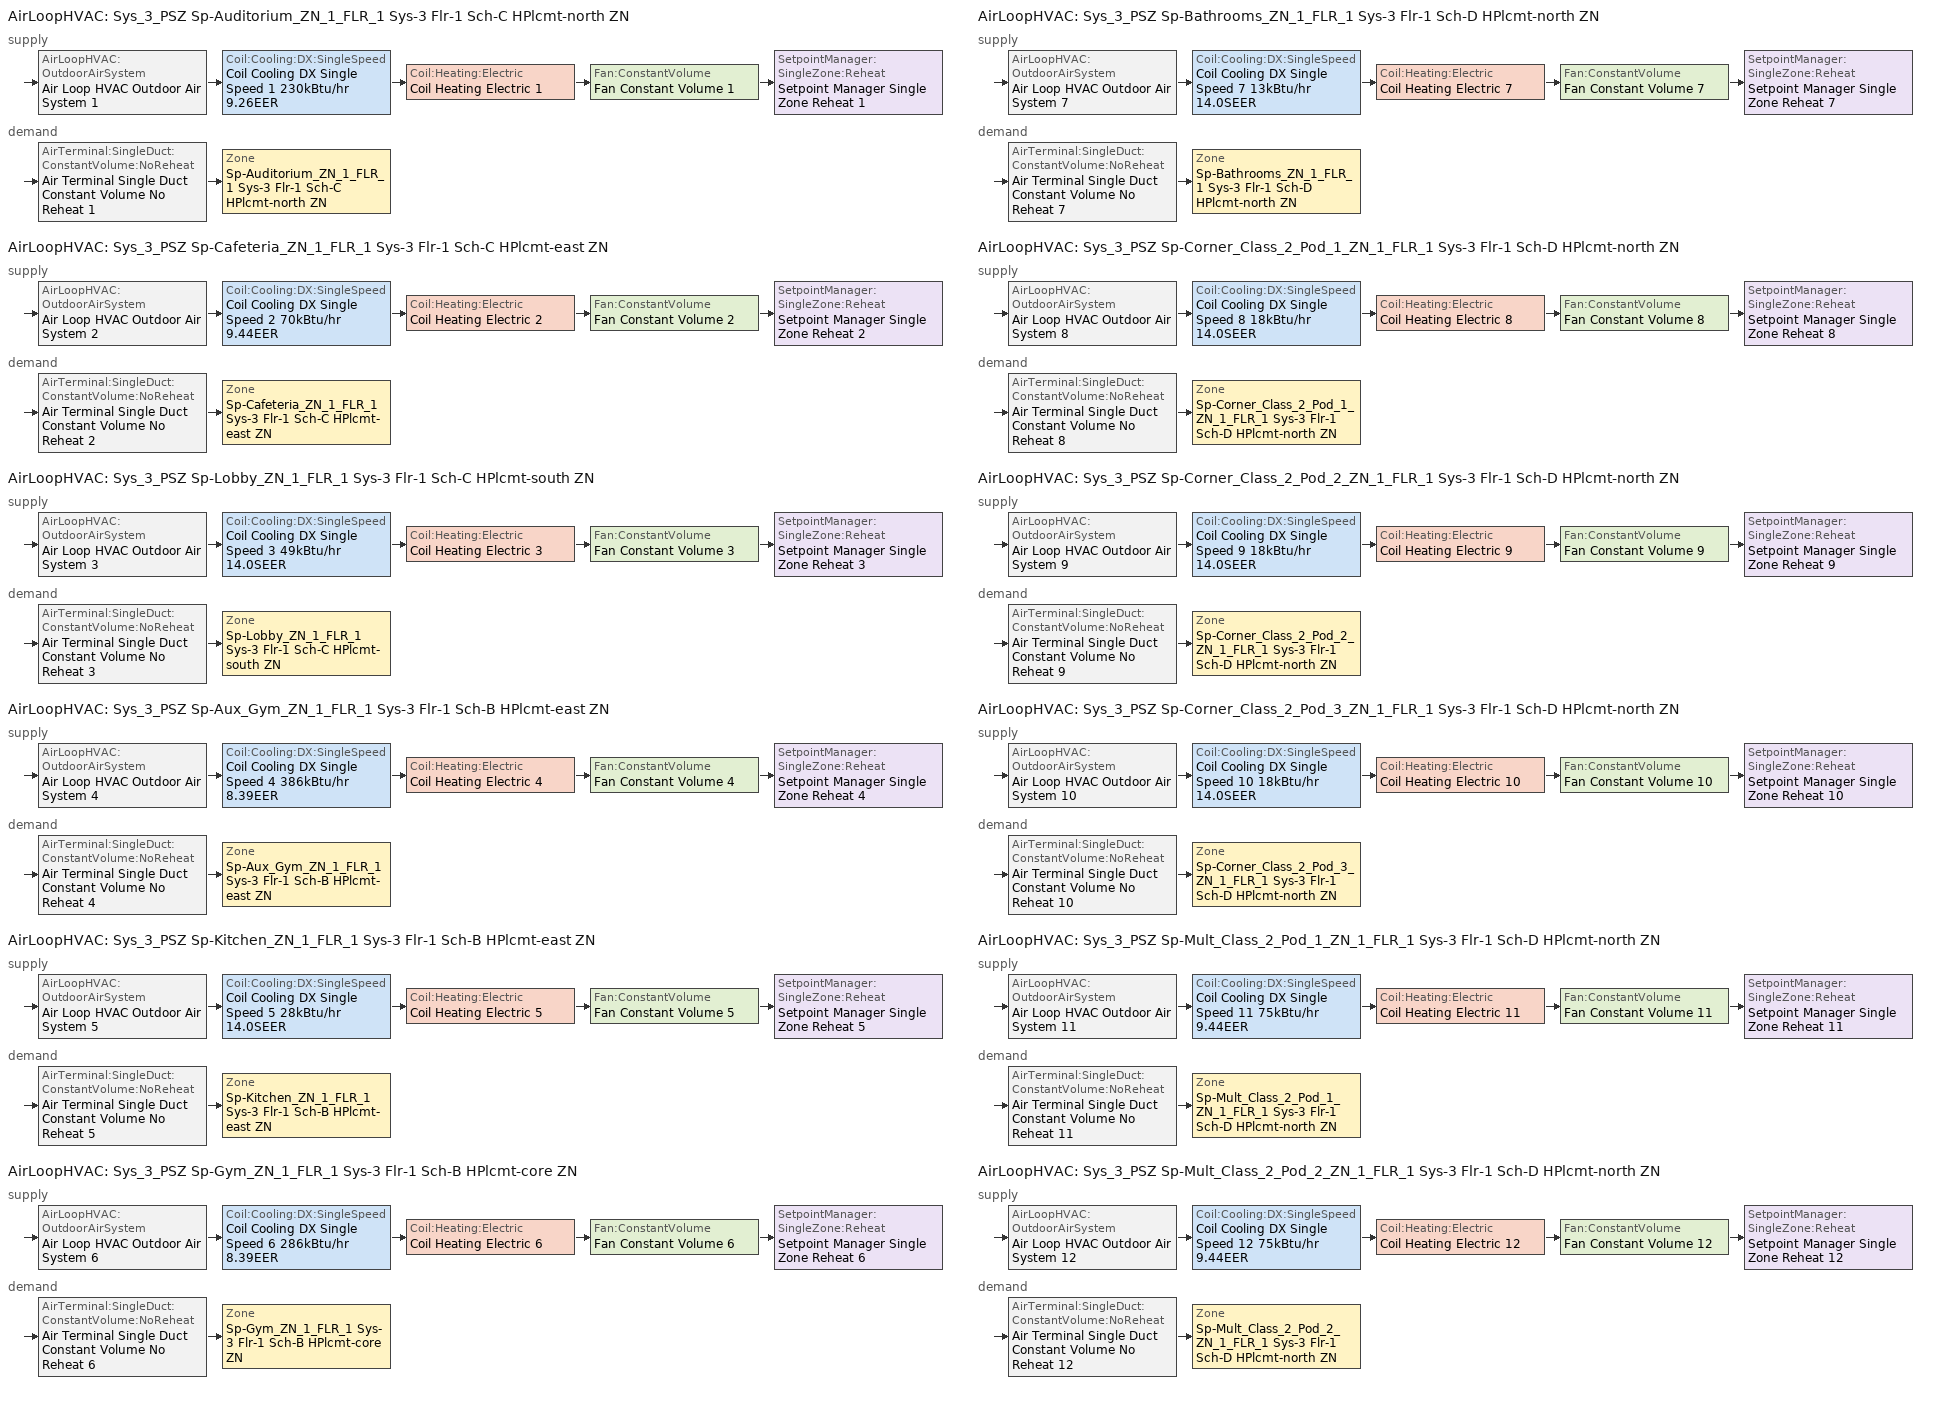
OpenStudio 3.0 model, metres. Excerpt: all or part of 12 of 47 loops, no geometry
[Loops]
AirLoopHVAC 'Sys_3_PSZ Sp-Auditorium_ZN_1_FLR_1 Sys-3 Flr-1 Sch-C HPlcmt-north ZN'
 supply: AirLoopHVAC:OutdoorAirSystem 'Air Loop HVAC Outdoor Air System 1' > Coil:Cooling:DX:SingleSpeed 'Coil Cooling DX Single Speed 1 230kBtu/hr 9.26EER' > Coil:Heating:Electric 'Coil Heating Electric 1' > Fan:ConstantVolume 'Fan Constant Volume 1' > SetpointManager:SingleZone:Reheat 'Setpoint Manager Single Zone Reheat 1'
 demand: AirTerminal:SingleDuct:ConstantVolume:NoReheat 'Air Terminal Single Duct Constant Volume No Reheat 1' > Zone 'Sp-Auditorium_ZN_1_FLR_1 Sys-3 Flr-1 Sch-C HPlcmt-north ZN'
AirLoopHVAC 'Sys_3_PSZ Sp-Cafeteria_ZN_1_FLR_1 Sys-3 Flr-1 Sch-C HPlcmt-east ZN'
 supply: AirLoopHVAC:OutdoorAirSystem 'Air Loop HVAC Outdoor Air System 2' > Coil:Cooling:DX:SingleSpeed 'Coil Cooling DX Single Speed 2 70kBtu/hr 9.44EER' > Coil:Heating:Electric 'Coil Heating Electric 2' > Fan:ConstantVolume 'Fan Constant Volume 2' > SetpointManager:SingleZone:Reheat 'Setpoint Manager Single Zone Reheat 2'
 demand: AirTerminal:SingleDuct:ConstantVolume:NoReheat 'Air Terminal Single Duct Constant Volume No Reheat 2' > Zone 'Sp-Cafeteria_ZN_1_FLR_1 Sys-3 Flr-1 Sch-C HPlcmt-east ZN'
AirLoopHVAC 'Sys_3_PSZ Sp-Lobby_ZN_1_FLR_1 Sys-3 Flr-1 Sch-C HPlcmt-south ZN'
 supply: AirLoopHVAC:OutdoorAirSystem 'Air Loop HVAC Outdoor Air System 3' > Coil:Cooling:DX:SingleSpeed 'Coil Cooling DX Single Speed 3 49kBtu/hr 14.0SEER' > Coil:Heating:Electric 'Coil Heating Electric 3' > Fan:ConstantVolume 'Fan Constant Volume 3' > SetpointManager:SingleZone:Reheat 'Setpoint Manager Single Zone Reheat 3'
 demand: AirTerminal:SingleDuct:ConstantVolume:NoReheat 'Air Terminal Single Duct Constant Volume No Reheat 3' > Zone 'Sp-Lobby_ZN_1_FLR_1 Sys-3 Flr-1 Sch-C HPlcmt-south ZN'
AirLoopHVAC 'Sys_3_PSZ Sp-Aux_Gym_ZN_1_FLR_1 Sys-3 Flr-1 Sch-B HPlcmt-east ZN'
 supply: AirLoopHVAC:OutdoorAirSystem 'Air Loop HVAC Outdoor Air System 4' > Coil:Cooling:DX:SingleSpeed 'Coil Cooling DX Single Speed 4 386kBtu/hr 8.39EER' > Coil:Heating:Electric 'Coil Heating Electric 4' > Fan:ConstantVolume 'Fan Constant Volume 4' > SetpointManager:SingleZone:Reheat 'Setpoint Manager Single Zone Reheat 4'
 demand: AirTerminal:SingleDuct:ConstantVolume:NoReheat 'Air Terminal Single Duct Constant Volume No Reheat 4' > Zone 'Sp-Aux_Gym_ZN_1_FLR_1 Sys-3 Flr-1 Sch-B HPlcmt-east ZN'
AirLoopHVAC 'Sys_3_PSZ Sp-Kitchen_ZN_1_FLR_1 Sys-3 Flr-1 Sch-B HPlcmt-east ZN'
 supply: AirLoopHVAC:OutdoorAirSystem 'Air Loop HVAC Outdoor Air System 5' > Coil:Cooling:DX:SingleSpeed 'Coil Cooling DX Single Speed 5 28kBtu/hr 14.0SEER' > Coil:Heating:Electric 'Coil Heating Electric 5' > Fan:ConstantVolume 'Fan Constant Volume 5' > SetpointManager:SingleZone:Reheat 'Setpoint Manager Single Zone Reheat 5'
 demand: AirTerminal:SingleDuct:ConstantVolume:NoReheat 'Air Terminal Single Duct Constant Volume No Reheat 5' > Zone 'Sp-Kitchen_ZN_1_FLR_1 Sys-3 Flr-1 Sch-B HPlcmt-east ZN'
AirLoopHVAC 'Sys_3_PSZ Sp-Gym_ZN_1_FLR_1 Sys-3 Flr-1 Sch-B HPlcmt-core ZN'
 supply: AirLoopHVAC:OutdoorAirSystem 'Air Loop HVAC Outdoor Air System 6' > Coil:Cooling:DX:SingleSpeed 'Coil Cooling DX Single Speed 6 286kBtu/hr 8.39EER' > Coil:Heating:Electric 'Coil Heating Electric 6' > Fan:ConstantVolume 'Fan Constant Volume 6' > SetpointManager:SingleZone:Reheat 'Setpoint Manager Single Zone Reheat 6'
 demand: AirTerminal:SingleDuct:ConstantVolume:NoReheat 'Air Terminal Single Duct Constant Volume No Reheat 6' > Zone 'Sp-Gym_ZN_1_FLR_1 Sys-3 Flr-1 Sch-B HPlcmt-core ZN'
AirLoopHVAC 'Sys_3_PSZ Sp-Bathrooms_ZN_1_FLR_1 Sys-3 Flr-1 Sch-D HPlcmt-north ZN'
 supply: AirLoopHVAC:OutdoorAirSystem 'Air Loop HVAC Outdoor Air System 7' > Coil:Cooling:DX:SingleSpeed 'Coil Cooling DX Single Speed 7 13kBtu/hr 14.0SEER' > Coil:Heating:Electric 'Coil Heating Electric 7' > Fan:ConstantVolume 'Fan Constant Volume 7' > SetpointManager:SingleZone:Reheat 'Setpoint Manager Single Zone Reheat 7'
 demand: AirTerminal:SingleDuct:ConstantVolume:NoReheat 'Air Terminal Single Duct Constant Volume No Reheat 7' > Zone 'Sp-Bathrooms_ZN_1_FLR_1 Sys-3 Flr-1 Sch-D HPlcmt-north ZN'
AirLoopHVAC 'Sys_3_PSZ Sp-Corner_Class_2_Pod_1_ZN_1_FLR_1 Sys-3 Flr-1 Sch-D HPlcmt-north ZN'
 supply: AirLoopHVAC:OutdoorAirSystem 'Air Loop HVAC Outdoor Air System 8' > Coil:Cooling:DX:SingleSpeed 'Coil Cooling DX Single Speed 8 18kBtu/hr 14.0SEER' > Coil:Heating:Electric 'Coil Heating Electric 8' > Fan:ConstantVolume 'Fan Constant Volume 8' > SetpointManager:SingleZone:Reheat 'Setpoint Manager Single Zone Reheat 8'
 demand: AirTerminal:SingleDuct:ConstantVolume:NoReheat 'Air Terminal Single Duct Constant Volume No Reheat 8' > Zone 'Sp-Corner_Class_2_Pod_1_ZN_1_FLR_1 Sys-3 Flr-1 Sch-D HPlcmt-north ZN'
AirLoopHVAC 'Sys_3_PSZ Sp-Corner_Class_2_Pod_2_ZN_1_FLR_1 Sys-3 Flr-1 Sch-D HPlcmt-north ZN'
 supply: AirLoopHVAC:OutdoorAirSystem 'Air Loop HVAC Outdoor Air System 9' > Coil:Cooling:DX:SingleSpeed 'Coil Cooling DX Single Speed 9 18kBtu/hr 14.0SEER' > Coil:Heating:Electric 'Coil Heating Electric 9' > Fan:ConstantVolume 'Fan Constant Volume 9' > SetpointManager:SingleZone:Reheat 'Setpoint Manager Single Zone Reheat 9'
 demand: AirTerminal:SingleDuct:ConstantVolume:NoReheat 'Air Terminal Single Duct Constant Volume No Reheat 9' > Zone 'Sp-Corner_Class_2_Pod_2_ZN_1_FLR_1 Sys-3 Flr-1 Sch-D HPlcmt-north ZN'
AirLoopHVAC 'Sys_3_PSZ Sp-Corner_Class_2_Pod_3_ZN_1_FLR_1 Sys-3 Flr-1 Sch-D HPlcmt-north ZN'
 supply: AirLoopHVAC:OutdoorAirSystem 'Air Loop HVAC Outdoor Air System 10' > Coil:Cooling:DX:SingleSpeed 'Coil Cooling DX Single Speed 10 18kBtu/hr 14.0SEER' > Coil:Heating:Electric 'Coil Heating Electric 10' > Fan:ConstantVolume 'Fan Constant Volume 10' > SetpointManager:SingleZone:Reheat 'Setpoint Manager Single Zone Reheat 10'
 demand: AirTerminal:SingleDuct:ConstantVolume:NoReheat 'Air Terminal Single Duct Constant Volume No Reheat 10' > Zone 'Sp-Corner_Class_2_Pod_3_ZN_1_FLR_1 Sys-3 Flr-1 Sch-D HPlcmt-north ZN'
AirLoopHVAC 'Sys_3_PSZ Sp-Mult_Class_2_Pod_1_ZN_1_FLR_1 Sys-3 Flr-1 Sch-D HPlcmt-north ZN'
 supply: AirLoopHVAC:OutdoorAirSystem 'Air Loop HVAC Outdoor Air System 11' > Coil:Cooling:DX:SingleSpeed 'Coil Cooling DX Single Speed 11 75kBtu/hr 9.44EER' > Coil:Heating:Electric 'Coil Heating Electric 11' > Fan:ConstantVolume 'Fan Constant Volume 11' > SetpointManager:SingleZone:Reheat 'Setpoint Manager Single Zone Reheat 11'
 demand: AirTerminal:SingleDuct:ConstantVolume:NoReheat 'Air Terminal Single Duct Constant Volume No Reheat 11' > Zone 'Sp-Mult_Class_2_Pod_1_ZN_1_FLR_1 Sys-3 Flr-1 Sch-D HPlcmt-north ZN'
AirLoopHVAC 'Sys_3_PSZ Sp-Mult_Class_2_Pod_2_ZN_1_FLR_1 Sys-3 Flr-1 Sch-D HPlcmt-north ZN'
 supply: AirLoopHVAC:OutdoorAirSystem 'Air Loop HVAC Outdoor Air System 12' > Coil:Cooling:DX:SingleSpeed 'Coil Cooling DX Single Speed 12 75kBtu/hr 9.44EER' > Coil:Heating:Electric 'Coil Heating Electric 12' > Fan:ConstantVolume 'Fan Constant Volume 12' > SetpointManager:SingleZone:Reheat 'Setpoint Manager Single Zone Reheat 12'
 demand: AirTerminal:SingleDuct:ConstantVolume:NoReheat 'Air Terminal Single Duct Constant Volume No Reheat 12' > Zone 'Sp-Mult_Class_2_Pod_2_ZN_1_FLR_1 Sys-3 Flr-1 Sch-D HPlcmt-north ZN'
[Sizing:Zone] Zone Cooling Design Supply Air Temperature Input Method=SupplyAirTemperature; Zone Cooling Design Supply Air Temperature {C}=13; Zone Cooling Design Supply Air Temperature Difference {deltaC}=11.11; Zone Heating Design Supply Air Temperature Input Method=SupplyAirTemperature; Zone Heating Design Supply Air Temperature {C}=43; Zone Heating Design Supply Air Temperature Difference {deltaC}=11.11; Zone Cooling Design Supply Air Humidity Ratio {kg-H2O/kg-air}=0.0085; Zone Heating Design Supply Air Humidity Ratio {kg-H2O/kg-air}=0.008; Zone Heating Sizing Factor=1.3; Zone Cooling Sizing Factor=1.1; Cooling Design Air Flow Method=DesignDay; Heating Design Air Flow Method=DesignDay; Account for Dedicated Outdoor Air System=No; Dedicated Outdoor Air System Control Strategy=NeutralSupplyAir; Dedicated Outdoor Air Low Setpoint Temperature for Design {C}=autosize; Dedicated Outdoor Air High Setpoint Temperature for Design {C}=autosize
Sp-Auditorium_ZN_1_FLR_1 Sys-3 Flr-1 Sch-C HPlcmt-north ZN; Sp-Cafeteria_ZN_1_FLR_1 Sys-3 Flr-1 Sch-C HPlcmt-east ZN; Sp-Lobby_ZN_1_FLR_1 Sys-3 Flr-1 Sch-C HPlcmt-south ZN; Sp-Aux_Gym_ZN_1_FLR_1 Sys-3 Flr-1 Sch-B HPlcmt-east ZN; Sp-Kitchen_ZN_1_FLR_1 Sys-3 Flr-1 Sch-B HPlcmt-east ZN; Sp-Gym_ZN_1_FLR_1 Sys-3 Flr-1 Sch-B HPlcmt-core ZN; Sp-Bathrooms_ZN_1_FLR_1 Sys-3 Flr-1 Sch-D HPlcmt-north ZN; Sp-Corner_Class_2_Pod_1_ZN_1_FLR_1 Sys-3 Flr-1 Sch-D HPlcmt-north ZN; Sp-Corner_Class_2_Pod_2_ZN_1_FLR_1 Sys-3 Flr-1 Sch-D HPlcmt-north ZN; Sp-Corner_Class_2_Pod_3_ZN_1_FLR_1 Sys-3 Flr-1 Sch-D HPlcmt-north ZN; Sp-Mult_Class_2_Pod_1_ZN_1_FLR_1 Sys-3 Flr-1 Sch-D HPlcmt-north ZN; Sp-Mult_Class_2_Pod_2_ZN_1_FLR_1 Sys-3 Flr-1 Sch-D HPlcmt-north ZN
[Zone equipment]
Sp-Auditorium_ZN_1_FLR_1 Sys-3 Flr-1 Sch-C HPlcmt-north ZN: Air Terminal Single Duct Constant Volume No Reheat 1, Zone HVAC Baseboard Convective Electric 1
Sp-Cafeteria_ZN_1_FLR_1 Sys-3 Flr-1 Sch-C HPlcmt-east ZN: Air Terminal Single Duct Constant Volume No Reheat 2, Zone HVAC Baseboard Convective Electric 2
Sp-Lobby_ZN_1_FLR_1 Sys-3 Flr-1 Sch-C HPlcmt-south ZN: Air Terminal Single Duct Constant Volume No Reheat 3, Zone HVAC Baseboard Convective Electric 3
Sp-Aux_Gym_ZN_1_FLR_1 Sys-3 Flr-1 Sch-B HPlcmt-east ZN: Air Terminal Single Duct Constant Volume No Reheat 4, Zone HVAC Baseboard Convective Electric 4
Sp-Kitchen_ZN_1_FLR_1 Sys-3 Flr-1 Sch-B HPlcmt-east ZN: Air Terminal Single Duct Constant Volume No Reheat 5, Zone HVAC Baseboard Convective Electric 5
Sp-Gym_ZN_1_FLR_1 Sys-3 Flr-1 Sch-B HPlcmt-core ZN: Air Terminal Single Duct Constant Volume No Reheat 6, Zone HVAC Baseboard Convective Electric 6
Sp-Bathrooms_ZN_1_FLR_1 Sys-3 Flr-1 Sch-D HPlcmt-north ZN: Air Terminal Single Duct Constant Volume No Reheat 7, Zone HVAC Baseboard Convective Electric 7
Sp-Corner_Class_2_Pod_1_ZN_1_FLR_1 Sys-3 Flr-1 Sch-D HPlcmt-north ZN: Air Terminal Single Duct Constant Volume No Reheat 8, Zone HVAC Baseboard Convective Electric 8
Sp-Corner_Class_2_Pod_2_ZN_1_FLR_1 Sys-3 Flr-1 Sch-D HPlcmt-north ZN: Air Terminal Single Duct Constant Volume No Reheat 9, Zone HVAC Baseboard Convective Electric 9
Sp-Corner_Class_2_Pod_3_ZN_1_FLR_1 Sys-3 Flr-1 Sch-D HPlcmt-north ZN: Air Terminal Single Duct Constant Volume No Reheat 10, Zone HVAC Baseboard Convective Electric 10
Sp-Mult_Class_2_Pod_1_ZN_1_FLR_1 Sys-3 Flr-1 Sch-D HPlcmt-north ZN: Air Terminal Single Duct Constant Volume No Reheat 11, Zone HVAC Baseboard Convective Electric 11
Sp-Mult_Class_2_Pod_2_ZN_1_FLR_1 Sys-3 Flr-1 Sch-D HPlcmt-north ZN: Air Terminal Single Duct Constant Volume No Reheat 12, Zone HVAC Baseboard Convective Electric 12
[AirLoopHVAC] Design Supply Air Flow Rate {m3/s}=AutoSize
Name | Availability Schedule
Sys_3_PSZ Sp-Auditorium_ZN_1_FLR_1 Sys-3 Flr-1 Sch-C HPlcmt-north ZN | Sys_3_PSZ Sp-Auditorium_ZN_1_FLR_1 Sys-3 Flr-1 Sch-C HPlcmt-north ZN Occ Sch
Sys_3_PSZ Sp-Cafeteria_ZN_1_FLR_1 Sys-3 Flr-1 Sch-C HPlcmt-east ZN | Sys_3_PSZ Sp-Cafeteria_ZN_1_FLR_1 Sys-3 Flr-1 Sch-C HPlcmt-east ZN Occ Sch
Sys_3_PSZ Sp-Lobby_ZN_1_FLR_1 Sys-3 Flr-1 Sch-C HPlcmt-south ZN | Sys_3_PSZ Sp-Lobby_ZN_1_FLR_1 Sys-3 Flr-1 Sch-C HPlcmt-south ZN Occ Sch
Sys_3_PSZ Sp-Aux_Gym_ZN_1_FLR_1 Sys-3 Flr-1 Sch-B HPlcmt-east ZN | Sys_3_PSZ Sp-Aux_Gym_ZN_1_FLR_1 Sys-3 Flr-1 Sch-B HPlcmt-east ZN Occ Sch
Sys_3_PSZ Sp-Kitchen_ZN_1_FLR_1 Sys-3 Flr-1 Sch-B HPlcmt-east ZN | Sys_3_PSZ Sp-Kitchen_ZN_1_FLR_1 Sys-3 Flr-1 Sch-B HPlcmt-east ZN Occ Sch
Sys_3_PSZ Sp-Gym_ZN_1_FLR_1 Sys-3 Flr-1 Sch-B HPlcmt-core ZN | Sys_3_PSZ Sp-Gym_ZN_1_FLR_1 Sys-3 Flr-1 Sch-B HPlcmt-core ZN Occ Sch
Sys_3_PSZ Sp-Bathrooms_ZN_1_FLR_1 Sys-3 Flr-1 Sch-D HPlcmt-north ZN | Sys_3_PSZ Sp-Bathrooms_ZN_1_FLR_1 Sys-3 Flr-1 Sch-D HPlcmt-north ZN Occ Sch
Sys_3_PSZ Sp-Corner_Class_2_Pod_1_ZN_1_FLR_1 Sys-3 Flr-1 Sch-D HPlcmt-north ZN | Sys_3_PSZ Sp-Corner_Class_2_Pod_1_ZN_1_FLR_1 Sys-3 Flr-1 Sch-D HPlcmt-north ZN Occ Sch
Sys_3_PSZ Sp-Corner_Class_2_Pod_2_ZN_1_FLR_1 Sys-3 Flr-1 Sch-D HPlcmt-north ZN | Sys_3_PSZ Sp-Corner_Class_2_Pod_2_ZN_1_FLR_1 Sys-3 Flr-1 Sch-D HPlcmt-north ZN Occ Sch
Sys_3_PSZ Sp-Corner_Class_2_Pod_3_ZN_1_FLR_1 Sys-3 Flr-1 Sch-D HPlcmt-north ZN | Sys_3_PSZ Sp-Corner_Class_2_Pod_3_ZN_1_FLR_1 Sys-3 Flr-1 Sch-D HPlcmt-north ZN Occ Sch
Sys_3_PSZ Sp-Mult_Class_2_Pod_1_ZN_1_FLR_1 Sys-3 Flr-1 Sch-D HPlcmt-north ZN | Sys_3_PSZ Sp-Mult_Class_2_Pod_1_ZN_1_FLR_1 Sys-3 Flr-1 Sch-D HPlcmt-north ZN Occ Sch
Sys_3_PSZ Sp-Mult_Class_2_Pod_2_ZN_1_FLR_1 Sys-3 Flr-1 Sch-D HPlcmt-north ZN | Sys_3_PSZ Sp-Mult_Class_2_Pod_2_ZN_1_FLR_1 Sys-3 Flr-1 Sch-D HPlcmt-north ZN Occ Sch
[Sizing:System] Type of Load to Size On=Sensible; Design Outdoor Air Flow Rate {m3/s}=Autosize; Central Heating Maximum System Air Flow Ratio=1; Preheat Design Temperature {C}=7; Preheat Design Humidity Ratio {kg-H2O/kg-Air}=0.008; Precool Design Temperature {C}=13; Precool Design Humidity Ratio {kg-H2O/kg-Air}=0.008; Central Cooling Design Supply Air Temperature {C}=13; Central Heating Design Supply Air Temperature {C}=43; Sizing Option=NonCoincident; 100% Outdoor Air in Cooling=No; 100% Outdoor Air in Heating=No; Central Cooling Design Supply Air Humidity Ratio {kg-H2O/kg-Air}=0.0085; Central Heating Design Supply Air Humidity Ratio {kg-H2O/kg-Air}=0.008; Cooling Design Air Flow Method=DesignDay; Cooling Design Air Flow Rate {m3/s}=0; Heating Design Air Flow Method=DesignDay; Heating Design Air Flow Rate {m3/s}=0; System Outdoor Air Method=ZoneSum; Zone Maximum Outdoor Air Fraction=1; Cooling Supply Air Flow Rate Per Floor Area {m3/s-m2}=0.00996765; Cooling Fraction of Autosized Cooling Supply Air Flow Rate=1; Cooling Supply Air Flow Rate Per Unit Cooling Capacity {m3/s-W}=3.94755e-05; Heating Supply Air Flow Rate Per Floor Area {m3/s-m2}=0.00996765; Heating Fraction of Autosized Heating Supply Air Flow Rate=1; Heating Fraction of Autosized Cooling Supply Air Flow Rate=1; Heating Supply Air Flow Rate Per Unit Heating Capacity {m3/s-W}=3.15882e-05; Cooling Design Capacity Method=CoolingDesignCapacity; Cooling Design Capacity {W}=autosize; Cooling Design Capacity Per Floor Area {W/m2}=234.7; Fraction of Autosized Cooling Design Capacity=1; Heating Design Capacity Method=HeatingDesignCapacity; Heating Design Capacity {W}=autosize; Heating Design Capacity Per Floor Area {W/m2}=157; Fraction of Autosized Heating Design Capacity=1; Central Cooling Capacity Control Method=OnOff
Sys_3_PSZ Sp-Auditorium_ZN_1_FLR_1 Sys-3 Flr-1 Sch-C HPlcmt-north ZN; Sys_3_PSZ Sp-Cafeteria_ZN_1_FLR_1 Sys-3 Flr-1 Sch-C HPlcmt-east ZN; Sys_3_PSZ Sp-Lobby_ZN_1_FLR_1 Sys-3 Flr-1 Sch-C HPlcmt-south ZN; Sys_3_PSZ Sp-Aux_Gym_ZN_1_FLR_1 Sys-3 Flr-1 Sch-B HPlcmt-east ZN; Sys_3_PSZ Sp-Kitchen_ZN_1_FLR_1 Sys-3 Flr-1 Sch-B HPlcmt-east ZN; Sys_3_PSZ Sp-Gym_ZN_1_FLR_1 Sys-3 Flr-1 Sch-B HPlcmt-core ZN; Sys_3_PSZ Sp-Bathrooms_ZN_1_FLR_1 Sys-3 Flr-1 Sch-D HPlcmt-north ZN; Sys_3_PSZ Sp-Corner_Class_2_Pod_1_ZN_1_FLR_1 Sys-3 Flr-1 Sch-D HPlcmt-north ZN; Sys_3_PSZ Sp-Corner_Class_2_Pod_2_ZN_1_FLR_1 Sys-3 Flr-1 Sch-D HPlcmt-north ZN; Sys_3_PSZ Sp-Corner_Class_2_Pod_3_ZN_1_FLR_1 Sys-3 Flr-1 Sch-D HPlcmt-north ZN; Sys_3_PSZ Sp-Mult_Class_2_Pod_1_ZN_1_FLR_1 Sys-3 Flr-1 Sch-D HPlcmt-north ZN; Sys_3_PSZ Sp-Mult_Class_2_Pod_2_ZN_1_FLR_1 Sys-3 Flr-1 Sch-D HPlcmt-north ZN
[Fan:ConstantVolume] Availability Schedule=Always On Discrete; Fan Total Efficiency=0.39975; Pressure Rise {Pa}=640; Maximum Flow Rate {m3/s}=AutoSize; Motor Efficiency=0.615
Fan Constant Volume 1; Fan Constant Volume 2; Fan Constant Volume 3; Fan Constant Volume 4; Fan Constant Volume 5; Fan Constant Volume 6; Fan Constant Volume 7; Fan Constant Volume 8; Fan Constant Volume 9; Fan Constant Volume 10; Fan Constant Volume 11; Fan Constant Volume 12
[Coil:Heating:Electric] Availability Schedule=Always On Discrete
Coil Heating Electric 1; Coil Heating Electric 2; Coil Heating Electric 3; Coil Heating Electric 4; Coil Heating Electric 5; Coil Heating Electric 6; Coil Heating Electric 7; Coil Heating Electric 8; Coil Heating Electric 9; Coil Heating Electric 10; Coil Heating Electric 11; Coil Heating Electric 12
[Coil:Cooling:DX:SingleSpeed] Availability Schedule=Always On Discrete; Rated Total Cooling Capacity {W}=autosize; Rated Sensible Heat Ratio=autosize; Rated Air Flow Rate {m3/s}=autosize; Rated Evaporator Fan Power Per Volume Flow Rate {W/(m3/s)}=773.3; Total Cooling Capacity Function of Temperature Curve=DXCOOL-NECB2011-REF-CAPFT; Total Cooling Capacity Function of Flow Fraction Curve=DXCOOL-NECB2011-REF-CAPFFLOW; Energy Input Ratio Function of Temperature Curve=DXCOOL-NECB2011-REF-COOLEIRFT; Energy Input Ratio Function of Flow Fraction Curve=DXCOOL-NECB2011-REF-COOLEIRFFLOW; Part Load Fraction Correlation Curve=DXCOOL-NECB2011-REF-COOLPLFFPLR; Condenser Type=AirCooled; Evaporative Condenser Effectiveness=0; Evaporative Condenser Air Flow Rate {m3/s}=Autosize; Evaporative Condenser Pump Rated Power Consumption {W}=Autosize; Crankcase Heater Capacity {W}=0; Maximum Outdoor Dry-Bulb Temperature for Crankcase Heater Operation {C}=0; Basin Heater Capacity {W/K}=0; Basin Heater Setpoint Temperature {C}=10
Name | Rated COP {W/W}
Coil Cooling DX Single Speed 1 230kBtu/hr 9.26EER | 3.21949
Coil Cooling DX Single Speed 2 70kBtu/hr 9.44EER; Coil Cooling DX Single Speed 11 75kBtu/hr 9.44EER; Coil Cooling DX Single Speed 12 75kBtu/hr 9.44EER | 3.27943
Coil Cooling DX Single Speed 3 49kBtu/hr 14.0SEER; Coil Cooling DX Single Speed 5 28kBtu/hr 14.0SEER; Coil Cooling DX Single Speed 7 13kBtu/hr 14.0SEER; Coil Cooling DX Single Speed 8 18kBtu/hr 14.0SEER; Coil Cooling DX Single Speed 9 18kBtu/hr 14.0SEER; Coil Cooling DX Single Speed 10 18kBtu/hr 14.0SEER | 4.11713
Coil Cooling DX Single Speed 4 386kBtu/hr 8.39EER; Coil Cooling DX Single Speed 6 286kBtu/hr 8.39EER | 2.92983
[Controller:OutdoorAir] Minimum Outdoor Air Flow Rate {m3/s}=autosize; Maximum Outdoor Air Flow Rate {m3/s}=Autosize; Economizer Control Action Type=ModulateFlow; Lockout Type=NoLockout; Minimum Limit Type=FixedMinimum; High Humidity Control=No; Heat Recovery Bypass Control Type=BypassWhenOAFlowGreaterThanMinimum
Name | Economizer Control Type | Minimum Outdoor Air Schedule | Controller Mechanical Ventilation | Economizer Maximum Limit Dry-Bulb Temperature {C} | Economizer Maximum Limit Enthalpy {J/kg} | Economizer Minimum Limit Dry-Bulb Temperature {C}
Controller Outdoor Air 1 | DifferentialEnthalpy | Sys_3_PSZ Sp-Auditorium_ZN_1_FLR_1 Sys-3 Flr-1 Sch-C HPlcmt-north ZN Occ Sch | Controller Mechanical Ventilation 1
Controller Outdoor Air 2 | DifferentialEnthalpy | Sys_3_PSZ Sp-Cafeteria_ZN_1_FLR_1 Sys-3 Flr-1 Sch-C HPlcmt-east ZN Occ Sch | Controller Mechanical Ventilation 2
Controller Outdoor Air 3 | NoEconomizer | Sys_3_PSZ Sp-Lobby_ZN_1_FLR_1 Sys-3 Flr-1 Sch-C HPlcmt-south ZN Occ Sch | Controller Mechanical Ventilation 3 | 28 | 64000 | -100
Controller Outdoor Air 4 | DifferentialEnthalpy | Sys_3_PSZ Sp-Aux_Gym_ZN_1_FLR_1 Sys-3 Flr-1 Sch-B HPlcmt-east ZN Occ Sch | Controller Mechanical Ventilation 4
Controller Outdoor Air 5 | NoEconomizer | Sys_3_PSZ Sp-Kitchen_ZN_1_FLR_1 Sys-3 Flr-1 Sch-B HPlcmt-east ZN Occ Sch | Controller Mechanical Ventilation 5 | 28 | 64000 | -100
Controller Outdoor Air 6 | DifferentialEnthalpy | Sys_3_PSZ Sp-Gym_ZN_1_FLR_1 Sys-3 Flr-1 Sch-B HPlcmt-core ZN Occ Sch | Controller Mechanical Ventilation 6
Controller Outdoor Air 7 | NoEconomizer | Sys_3_PSZ Sp-Bathrooms_ZN_1_FLR_1 Sys-3 Flr-1 Sch-D HPlcmt-north ZN Occ Sch | Controller Mechanical Ventilation 7 | 28 | 64000 | -100
Controller Outdoor Air 8 | NoEconomizer | Sys_3_PSZ Sp-Corner_Class_2_Pod_1_ZN_1_FLR_1 Sys-3 Flr-1 Sch-D HPlcmt-north ZN Occ Sch | Controller Mechanical Ventilation 8 | 28 | 64000 | -100
Controller Outdoor Air 9 | NoEconomizer | Sys_3_PSZ Sp-Corner_Class_2_Pod_2_ZN_1_FLR_1 Sys-3 Flr-1 Sch-D HPlcmt-north ZN Occ Sch | Controller Mechanical Ventilation 9 | 28 | 64000 | -100
Controller Outdoor Air 10 | NoEconomizer | Sys_3_PSZ Sp-Corner_Class_2_Pod_3_ZN_1_FLR_1 Sys-3 Flr-1 Sch-D HPlcmt-north ZN Occ Sch | Controller Mechanical Ventilation 10 | 28 | 64000 | -100
Controller Outdoor Air 11 | DifferentialEnthalpy | Sys_3_PSZ Sp-Mult_Class_2_Pod_1_ZN_1_FLR_1 Sys-3 Flr-1 Sch-D HPlcmt-north ZN Occ Sch | Controller Mechanical Ventilation 11
Controller Outdoor Air 12 | DifferentialEnthalpy | Sys_3_PSZ Sp-Mult_Class_2_Pod_2_ZN_1_FLR_1 Sys-3 Flr-1 Sch-D HPlcmt-north ZN Occ Sch | Controller Mechanical Ventilation 12
[Controller:MechanicalVentilation] Availability Schedule=Always On Discrete; System Outdoor Air Method=ZoneSum
Controller Mechanical Ventilation 1; Controller Mechanical Ventilation 2; Controller Mechanical Ventilation 3; Controller Mechanical Ventilation 4; Controller Mechanical Ventilation 5; Controller Mechanical Ventilation 6; Controller Mechanical Ventilation 7; Controller Mechanical Ventilation 8; Controller Mechanical Ventilation 9; Controller Mechanical Ventilation 10; Controller Mechanical Ventilation 11; Controller Mechanical Ventilation 12
[AirLoopHVAC:OutdoorAirSystem]
Name | Controller
Air Loop HVAC Outdoor Air System 1 | Controller Outdoor Air 1
Air Loop HVAC Outdoor Air System 2 | Controller Outdoor Air 2
Air Loop HVAC Outdoor Air System 3 | Controller Outdoor Air 3
Air Loop HVAC Outdoor Air System 4 | Controller Outdoor Air 4
Air Loop HVAC Outdoor Air System 5 | Controller Outdoor Air 5
Air Loop HVAC Outdoor Air System 6 | Controller Outdoor Air 6
Air Loop HVAC Outdoor Air System 7 | Controller Outdoor Air 7
Air Loop HVAC Outdoor Air System 8 | Controller Outdoor Air 8
Air Loop HVAC Outdoor Air System 9 | Controller Outdoor Air 9
Air Loop HVAC Outdoor Air System 10 | Controller Outdoor Air 10
Air Loop HVAC Outdoor Air System 11 | Controller Outdoor Air 11
Air Loop HVAC Outdoor Air System 12 | Controller Outdoor Air 12
[SetpointManager:SingleZone:Reheat] Minimum Supply Air Temperature {C}=13; Maximum Supply Air Temperature {C}=43
Name | Control Zone
Setpoint Manager Single Zone Reheat 1 | Sp-Auditorium_ZN_1_FLR_1 Sys-3 Flr-1 Sch-C HPlcmt-north ZN
Setpoint Manager Single Zone Reheat 2 | Sp-Cafeteria_ZN_1_FLR_1 Sys-3 Flr-1 Sch-C HPlcmt-east ZN
Setpoint Manager Single Zone Reheat 3 | Sp-Lobby_ZN_1_FLR_1 Sys-3 Flr-1 Sch-C HPlcmt-south ZN
Setpoint Manager Single Zone Reheat 4 | Sp-Aux_Gym_ZN_1_FLR_1 Sys-3 Flr-1 Sch-B HPlcmt-east ZN
Setpoint Manager Single Zone Reheat 5 | Sp-Kitchen_ZN_1_FLR_1 Sys-3 Flr-1 Sch-B HPlcmt-east ZN
Setpoint Manager Single Zone Reheat 6 | Sp-Gym_ZN_1_FLR_1 Sys-3 Flr-1 Sch-B HPlcmt-core ZN
Setpoint Manager Single Zone Reheat 7 | Sp-Bathrooms_ZN_1_FLR_1 Sys-3 Flr-1 Sch-D HPlcmt-north ZN
Setpoint Manager Single Zone Reheat 8 | Sp-Corner_Class_2_Pod_1_ZN_1_FLR_1 Sys-3 Flr-1 Sch-D HPlcmt-north ZN
Setpoint Manager Single Zone Reheat 9 | Sp-Corner_Class_2_Pod_2_ZN_1_FLR_1 Sys-3 Flr-1 Sch-D HPlcmt-north ZN
Setpoint Manager Single Zone Reheat 10 | Sp-Corner_Class_2_Pod_3_ZN_1_FLR_1 Sys-3 Flr-1 Sch-D HPlcmt-north ZN
Setpoint Manager Single Zone Reheat 11 | Sp-Mult_Class_2_Pod_1_ZN_1_FLR_1 Sys-3 Flr-1 Sch-D HPlcmt-north ZN
Setpoint Manager Single Zone Reheat 12 | Sp-Mult_Class_2_Pod_2_ZN_1_FLR_1 Sys-3 Flr-1 Sch-D HPlcmt-north ZN
[AirTerminal:SingleDuct:ConstantVolume:NoReheat] Availability Schedule=Always On Discrete; Maximum Air Flow Rate {m3/s}=AutoSize
Air Terminal Single Duct Constant Volume No Reheat 1; Air Terminal Single Duct Constant Volume No Reheat 2; Air Terminal Single Duct Constant Volume No Reheat 3; Air Terminal Single Duct Constant Volume No Reheat 4; Air Terminal Single Duct Constant Volume No Reheat 5; Air Terminal Single Duct Constant Volume No Reheat 6; Air Terminal Single Duct Constant Volume No Reheat 7; Air Terminal Single Duct Constant Volume No Reheat 8; Air Terminal Single Duct Constant Volume No Reheat 9; Air Terminal Single Duct Constant Volume No Reheat 10; Air Terminal Single Duct Constant Volume No Reheat 11; Air Terminal Single Duct Constant Volume No Reheat 12
[ZoneHVAC:Baseboard:Convective:Electric] Availability Schedule=Always On Discrete; Nominal Capacity {W}=autosize; Efficiency=1
Zone HVAC Baseboard Convective Electric 1; Zone HVAC Baseboard Convective Electric 2; Zone HVAC Baseboard Convective Electric 3; Zone HVAC Baseboard Convective Electric 4; Zone HVAC Baseboard Convective Electric 5; Zone HVAC Baseboard Convective Electric 6; Zone HVAC Baseboard Convective Electric 7; Zone HVAC Baseboard Convective Electric 8; Zone HVAC Baseboard Convective Electric 9; Zone HVAC Baseboard Convective Electric 10; Zone HVAC Baseboard Convective Electric 11; Zone HVAC Baseboard Convective Electric 12
[HeatExchanger:AirToAir:SensibleAndLatent] Availability Schedule=Always On Discrete; Nominal Supply Air Flow Rate {m3/s}=autosize; Sensible Effectiveness at 100% Heating Air Flow=0.5; Latent Effectiveness at 100% Heating Air Flow=0.5; Sensible Effectiveness at 75% Heating Air Flow=0.5; Latent Effectiveness at 75% Heating Air Flow=0.5; Sensible Effectiveness at 100% Cooling Air Flow=0.5; Latent Effectiveness at 100% Cooling Air Flow=0.5; Sensible Effectiveness at 75% Cooling Air Flow=0.5; Latent Effectiveness at 75% Cooling Air Flow=0.5; Supply Air Outlet Temperature Control=Yes; Heat Exchanger Type=Rotary; Frost Control Type=ExhaustOnly; Threshold Temperature {C}=-23.3; Initial Defrost Time Fraction=0.167; Rate of Defrost Time Fraction Increase {1/K}=1.44; Economizer Lockout=Yes
Name | Nominal Electric Power {W}
Sys_3_PSZ Sp-Corner_Class_1_Pod_3_ZN_1_FLR_2 Sys-3 Flr-2 Sch-D HPlcmt-south ZN ERV; Sys_3_PSZ Sp-Corner_Class_2_Pod_1_ZN_1_FLR_1 Sys-3 Flr-1 Sch-D HPlcmt-north ZN ERV; Sys_3_PSZ Sp-Corner_Class_2_Pod_1_ZN_1_FLR_2 Sys-3 Flr-2 Sch-D HPlcmt-north ZN ERV; Sys_3_PSZ Sp-Corner_Class_2_Pod_2_ZN_1_FLR_1 Sys-3 Flr-1 Sch-D HPlcmt-north ZN ERV; Sys_3_PSZ Sp-Corner_Class_2_Pod_2_ZN_1_FLR_2 Sys-3 Flr-2 Sch-D HPlcmt-north ZN ERV; Sys_3_PSZ Sp-Corner_Class_2_Pod_3_ZN_1_FLR_1 Sys-3 Flr-1 Sch-D HPlcmt-north ZN ERV; Sys_3_PSZ Sp-Corner_Class_2_Pod_3_ZN_1_FLR_2 Sys-3 Flr-2 Sch-D HPlcmt-north ZN ERV | 247.743
Sys_3_PSZ Sp-Corridor_Pod_1_ZN_1_FLR_1 Sys-3 Flr-1 Sch-D HPlcmt-west ZN ERV; Sys_3_PSZ Sp-Corridor_Pod_1_ZN_1_FLR_2 Sys-3 Flr-2 Sch-D HPlcmt-west ZN ERV; Sys_3_PSZ Sp-Corridor_Pod_2_ZN_1_FLR_1 Sys-3 Flr-1 Sch-D HPlcmt-west ZN ERV | 119.982
[Schedule:Constant]
Always On Discrete: Value=1
[Schedule:Ruleset]
Name | Default Day Schedule | Summer Design Day Schedule | Winter Design Day Schedule
Sys_3_PSZ Sp-Auditorium_ZN_1_FLR_1 Sys-3 Flr-1 Sch-C HPlcmt-north ZN Occ Sch | Sys_3_PSZ Sp-Auditorium_ZN_1_FLR_1 Sys-3 Flr-1 Sch-C HPlcmt-north ZN Occ Sch Default | Sys_3_PSZ Sp-Auditorium_ZN_1_FLR_1 Sys-3 Flr-1 Sch-C HPlcmt-north ZN Occ Sch Summer Design Day | Sys_3_PSZ Sp-Auditorium_ZN_1_FLR_1 Sys-3 Flr-1 Sch-C HPlcmt-north ZN Occ Sch Winter Design Day
Sys_3_PSZ Sp-Aux_Gym_ZN_1_FLR_1 Sys-3 Flr-1 Sch-B HPlcmt-east ZN Occ Sch | Sys_3_PSZ Sp-Aux_Gym_ZN_1_FLR_1 Sys-3 Flr-1 Sch-B HPlcmt-east ZN Occ Sch Default | Sys_3_PSZ Sp-Aux_Gym_ZN_1_FLR_1 Sys-3 Flr-1 Sch-B HPlcmt-east ZN Occ Sch Summer Design Day | Sys_3_PSZ Sp-Aux_Gym_ZN_1_FLR_1 Sys-3 Flr-1 Sch-B HPlcmt-east ZN Occ Sch Winter Design Day
Sys_3_PSZ Sp-Bathrooms_ZN_1_FLR_1 Sys-3 Flr-1 Sch-D HPlcmt-north ZN Occ Sch | Sys_3_PSZ Sp-Bathrooms_ZN_1_FLR_1 Sys-3 Flr-1 Sch-D HPlcmt-north ZN Occ Sch Default | Sys_3_PSZ Sp-Bathrooms_ZN_1_FLR_1 Sys-3 Flr-1 Sch-D HPlcmt-north ZN Occ Sch Summer Design Day | Sys_3_PSZ Sp-Bathrooms_ZN_1_FLR_1 Sys-3 Flr-1 Sch-D HPlcmt-north ZN Occ Sch Winter Design Day
Sys_3_PSZ Sp-Cafeteria_ZN_1_FLR_1 Sys-3 Flr-1 Sch-C HPlcmt-east ZN Occ Sch | Sys_3_PSZ Sp-Cafeteria_ZN_1_FLR_1 Sys-3 Flr-1 Sch-C HPlcmt-east ZN Occ Sch Default | Sys_3_PSZ Sp-Cafeteria_ZN_1_FLR_1 Sys-3 Flr-1 Sch-C HPlcmt-east ZN Occ Sch Summer Design Day | Sys_3_PSZ Sp-Cafeteria_ZN_1_FLR_1 Sys-3 Flr-1 Sch-C HPlcmt-east ZN Occ Sch Winter Design Day
Sys_3_PSZ Sp-Corner_Class_2_Pod_1_ZN_1_FLR_1 Sys-3 Flr-1 Sch-D HPlcmt-north ZN Occ Sch | Sys_3_PSZ Sp-Corner_Class_2_Pod_1_ZN_1_FLR_1 Sys-3 Flr-1 Sch-D HPlcmt-north ZN Occ Sch Default | Sys_3_PSZ Sp-Corner_Class_2_Pod_1_ZN_1_FLR_1 Sys-3 Flr-1 Sch-D HPlcmt-north ZN Occ Sch Summer Design Day | Sys_3_PSZ Sp-Corner_Class_2_Pod_1_ZN_1_FLR_1 Sys-3 Flr-1 Sch-D HPlcmt-north ZN Occ Sch Winter Design Day
Sys_3_PSZ Sp-Corner_Class_2_Pod_2_ZN_1_FLR_1 Sys-3 Flr-1 Sch-D HPlcmt-north ZN Occ Sch | Sys_3_PSZ Sp-Corner_Class_2_Pod_2_ZN_1_FLR_1 Sys-3 Flr-1 Sch-D HPlcmt-north ZN Occ Sch Default | Sys_3_PSZ Sp-Corner_Class_2_Pod_2_ZN_1_FLR_1 Sys-3 Flr-1 Sch-D HPlcmt-north ZN Occ Sch Summer Design Day | Sys_3_PSZ Sp-Corner_Class_2_Pod_2_ZN_1_FLR_1 Sys-3 Flr-1 Sch-D HPlcmt-north ZN Occ Sch Winter Design Day
Sys_3_PSZ Sp-Corner_Class_2_Pod_3_ZN_1_FLR_1 Sys-3 Flr-1 Sch-D HPlcmt-north ZN Occ Sch | Sys_3_PSZ Sp-Corner_Class_2_Pod_3_ZN_1_FLR_1 Sys-3 Flr-1 Sch-D HPlcmt-north ZN Occ Sch Default | Sys_3_PSZ Sp-Corner_Class_2_Pod_3_ZN_1_FLR_1 Sys-3 Flr-1 Sch-D HPlcmt-north ZN Occ Sch Summer Design Day | Sys_3_PSZ Sp-Corner_Class_2_Pod_3_ZN_1_FLR_1 Sys-3 Flr-1 Sch-D HPlcmt-north ZN Occ Sch Winter Design Day
Sys_3_PSZ Sp-Gym_ZN_1_FLR_1 Sys-3 Flr-1 Sch-B HPlcmt-core ZN Occ Sch | Sys_3_PSZ Sp-Gym_ZN_1_FLR_1 Sys-3 Flr-1 Sch-B HPlcmt-core ZN Occ Sch Default | Sys_3_PSZ Sp-Gym_ZN_1_FLR_1 Sys-3 Flr-1 Sch-B HPlcmt-core ZN Occ Sch Summer Design Day | Sys_3_PSZ Sp-Gym_ZN_1_FLR_1 Sys-3 Flr-1 Sch-B HPlcmt-core ZN Occ Sch Winter Design Day
Sys_3_PSZ Sp-Kitchen_ZN_1_FLR_1 Sys-3 Flr-1 Sch-B HPlcmt-east ZN Occ Sch | Sys_3_PSZ Sp-Kitchen_ZN_1_FLR_1 Sys-3 Flr-1 Sch-B HPlcmt-east ZN Occ Sch Default | Sys_3_PSZ Sp-Kitchen_ZN_1_FLR_1 Sys-3 Flr-1 Sch-B HPlcmt-east ZN Occ Sch Summer Design Day | Sys_3_PSZ Sp-Kitchen_ZN_1_FLR_1 Sys-3 Flr-1 Sch-B HPlcmt-east ZN Occ Sch Winter Design Day
Sys_3_PSZ Sp-Lobby_ZN_1_FLR_1 Sys-3 Flr-1 Sch-C HPlcmt-south ZN Occ Sch | Sys_3_PSZ Sp-Lobby_ZN_1_FLR_1 Sys-3 Flr-1 Sch-C HPlcmt-south ZN Occ Sch Default | Sys_3_PSZ Sp-Lobby_ZN_1_FLR_1 Sys-3 Flr-1 Sch-C HPlcmt-south ZN Occ Sch Summer Design Day | Sys_3_PSZ Sp-Lobby_ZN_1_FLR_1 Sys-3 Flr-1 Sch-C HPlcmt-south ZN Occ Sch Winter Design Day
Sys_3_PSZ Sp-Mult_Class_2_Pod_1_ZN_1_FLR_1 Sys-3 Flr-1 Sch-D HPlcmt-north ZN Occ Sch | Sys_3_PSZ Sp-Mult_Class_2_Pod_1_ZN_1_FLR_1 Sys-3 Flr-1 Sch-D HPlcmt-north ZN Occ Sch Default | Sys_3_PSZ Sp-Mult_Class_2_Pod_1_ZN_1_FLR_1 Sys-3 Flr-1 Sch-D HPlcmt-north ZN Occ Sch Summer Design Day | Sys_3_PSZ Sp-Mult_Class_2_Pod_1_ZN_1_FLR_1 Sys-3 Flr-1 Sch-D HPlcmt-north ZN Occ Sch Winter Design Day
Sys_3_PSZ Sp-Mult_Class_2_Pod_2_ZN_1_FLR_1 Sys-3 Flr-1 Sch-D HPlcmt-north ZN Occ Sch | Sys_3_PSZ Sp-Mult_Class_2_Pod_2_ZN_1_FLR_1 Sys-3 Flr-1 Sch-D HPlcmt-north ZN Occ Sch Default | Sys_3_PSZ Sp-Mult_Class_2_Pod_2_ZN_1_FLR_1 Sys-3 Flr-1 Sch-D HPlcmt-north ZN Occ Sch Summer Design Day | Sys_3_PSZ Sp-Mult_Class_2_Pod_2_ZN_1_FLR_1 Sys-3 Flr-1 Sch-D HPlcmt-north ZN Occ Sch Winter Design Day
[Schedule:Day]
Sys_3_PSZ Sp-Auditorium_ZN_1_FLR_1 Sys-3 Flr-1 Sch-C HPlcmt-north ZN Occ Sch Default; Sys_3_PSZ Sp-Cafeteria_ZN_1_FLR_1 Sys-3 Flr-1 Sch-C HPlcmt-east ZN Occ Sch Default; Sys_3_PSZ Sp-Lobby_ZN_1_FLR_1 Sys-3 Flr-1 Sch-C HPlcmt-south ZN Occ Sch Default: 9, 0, 0, 21, 0, 1, 24, 0, 0
Sys_3_PSZ Sp-Auditorium_ZN_1_FLR_1 Sys-3 Flr-1 Sch-C HPlcmt-north ZN Occ Sch Winter Design Day; Sys_3_PSZ Sp-Auditorium_ZN_1_FLR_1 Sys-3 Flr-1 Sch-C HPlcmt-north ZN Occ Sch Summer Design Day; Sys_3_PSZ Sp-Aux_Gym_ZN_1_FLR_1 Sys-3 Flr-1 Sch-B HPlcmt-east ZN Occ Sch Winter Design Day; Sys_3_PSZ Sp-Aux_Gym_ZN_1_FLR_1 Sys-3 Flr-1 Sch-B HPlcmt-east ZN Occ Sch Summer Design Day; Sys_3_PSZ Sp-Bathrooms_ZN_1_FLR_1 Sys-3 Flr-1 Sch-D HPlcmt-north ZN Occ Sch Winter Design Day; Sys_3_PSZ Sp-Bathrooms_ZN_1_FLR_1 Sys-3 Flr-1 Sch-D HPlcmt-north ZN Occ Sch Summer Design Day; Sys_3_PSZ Sp-Cafeteria_ZN_1_FLR_1 Sys-3 Flr-1 Sch-C HPlcmt-east ZN Occ Sch Winter Design Day; Sys_3_PSZ Sp-Cafeteria_ZN_1_FLR_1 Sys-3 Flr-1 Sch-C HPlcmt-east ZN Occ Sch Summer Design Day; Sys_3_PSZ Sp-Corner_Class_2_Pod_1_ZN_1_FLR_1 Sys-3 Flr-1 Sch-D HPlcmt-north ZN Occ Sch Winter Design Day; Sys_3_PSZ Sp-Corner_Class_2_Pod_1_ZN_1_FLR_1 Sys-3 Flr-1 Sch-D HPlcmt-north ZN Occ Sch Summer Design Day; Sys_3_PSZ Sp-Corner_Class_2_Pod_2_ZN_1_FLR_1 Sys-3 Flr-1 Sch-D HPlcmt-north ZN Occ Sch Winter Design Day; Sys_3_PSZ Sp-Corner_Class_2_Pod_2_ZN_1_FLR_1 Sys-3 Flr-1 Sch-D HPlcmt-north ZN Occ Sch Summer Design Day; Sys_3_PSZ Sp-Corner_Class_2_Pod_3_ZN_1_FLR_1 Sys-3 Flr-1 Sch-D HPlcmt-north ZN Occ Sch Winter Design Day; Sys_3_PSZ Sp-Corner_Class_2_Pod_3_ZN_1_FLR_1 Sys-3 Flr-1 Sch-D HPlcmt-north ZN Occ Sch Summer Design Day; Sys_3_PSZ Sp-Gym_ZN_1_FLR_1 Sys-3 Flr-1 Sch-B HPlcmt-core ZN Occ Sch Winter Design Day; Sys_3_PSZ Sp-Gym_ZN_1_FLR_1 Sys-3 Flr-1 Sch-B HPlcmt-core ZN Occ Sch Summer Design Day; Sys_3_PSZ Sp-Kitchen_ZN_1_FLR_1 Sys-3 Flr-1 Sch-B HPlcmt-east ZN Occ Sch Winter Design Day; Sys_3_PSZ Sp-Kitchen_ZN_1_FLR_1 Sys-3 Flr-1 Sch-B HPlcmt-east ZN Occ Sch Summer Design Day; Sys_3_PSZ Sp-Lobby_ZN_1_FLR_1 Sys-3 Flr-1 Sch-C HPlcmt-south ZN Occ Sch Winter Design Day; Sys_3_PSZ Sp-Lobby_ZN_1_FLR_1 Sys-3 Flr-1 Sch-C HPlcmt-south ZN Occ Sch Summer Design Day; Sys_3_PSZ Sp-Mult_Class_2_Pod_1_ZN_1_FLR_1 Sys-3 Flr-1 Sch-D HPlcmt-north ZN Occ Sch Winter Design Day; Sys_3_PSZ Sp-Mult_Class_2_Pod_1_ZN_1_FLR_1 Sys-3 Flr-1 Sch-D HPlcmt-north ZN Occ Sch Summer Design Day; Sys_3_PSZ Sp-Mult_Class_2_Pod_2_ZN_1_FLR_1 Sys-3 Flr-1 Sch-D HPlcmt-north ZN Occ Sch Winter Design Day; Sys_3_PSZ Sp-Mult_Class_2_Pod_2_ZN_1_FLR_1 Sys-3 Flr-1 Sch-D HPlcmt-north ZN Occ Sch Summer Design Day: 24, 0, 1
Sys_3_PSZ Sp-Auditorium_ZN_1_FLR_1 Sys-3 Flr-1 Sch-C HPlcmt-north ZN Occ Sch Sunday; Sys_3_PSZ Sp-Cafeteria_ZN_1_FLR_1 Sys-3 Flr-1 Sch-C HPlcmt-east ZN Occ Sch Sunday; Sys_3_PSZ Sp-Lobby_ZN_1_FLR_1 Sys-3 Flr-1 Sch-C HPlcmt-south ZN Occ Sch Sunday: 9, 0, 0, 19, 0, 1, 24, 0, 0
Sys_3_PSZ Sp-Aux_Gym_ZN_1_FLR_1 Sys-3 Flr-1 Sch-B HPlcmt-east ZN Occ Sch Default; Sys_3_PSZ Sp-Gym_ZN_1_FLR_1 Sys-3 Flr-1 Sch-B HPlcmt-core ZN Occ Sch Default; Sys_3_PSZ Sp-Kitchen_ZN_1_FLR_1 Sys-3 Flr-1 Sch-B HPlcmt-east ZN Occ Sch Default: 1, 0, 1, 10, 0, 0, 24, 0, 1
Sys_3_PSZ Sp-Aux_Gym_ZN_1_FLR_1 Sys-3 Flr-1 Sch-B HPlcmt-east ZN Occ Sch Saturday; Sys_3_PSZ Sp-Gym_ZN_1_FLR_1 Sys-3 Flr-1 Sch-B HPlcmt-core ZN Occ Sch Saturday; Sys_3_PSZ Sp-Kitchen_ZN_1_FLR_1 Sys-3 Flr-1 Sch-B HPlcmt-east ZN Occ Sch Saturday: 2, 0, 1, 10, 0, 0, 24, 0, 1
Sys_3_PSZ Sp-Aux_Gym_ZN_1_FLR_1 Sys-3 Flr-1 Sch-B HPlcmt-east ZN Occ Sch Sunday; Sys_3_PSZ Sp-Gym_ZN_1_FLR_1 Sys-3 Flr-1 Sch-B HPlcmt-core ZN Occ Sch Sunday; Sys_3_PSZ Sp-Kitchen_ZN_1_FLR_1 Sys-3 Flr-1 Sch-B HPlcmt-east ZN Occ Sch Sunday: 1, 0, 0, 2, 0, 1, 11, 0, 0, 23, 0, 1, 24, 0, 0
Sys_3_PSZ Sp-Bathrooms_ZN_1_FLR_1 Sys-3 Flr-1 Sch-D HPlcmt-north ZN Occ Sch Default; Sys_3_PSZ Sp-Corner_Class_2_Pod_1_ZN_1_FLR_1 Sys-3 Flr-1 Sch-D HPlcmt-north ZN Occ Sch Default; Sys_3_PSZ Sp-Corner_Class_2_Pod_2_ZN_1_FLR_1 Sys-3 Flr-1 Sch-D HPlcmt-north ZN Occ Sch Default; Sys_3_PSZ Sp-Corner_Class_2_Pod_3_ZN_1_FLR_1 Sys-3 Flr-1 Sch-D HPlcmt-north ZN Occ Sch Default; Sys_3_PSZ Sp-Mult_Class_2_Pod_1_ZN_1_FLR_1 Sys-3 Flr-1 Sch-D HPlcmt-north ZN Occ Sch Default; Sys_3_PSZ Sp-Mult_Class_2_Pod_2_ZN_1_FLR_1 Sys-3 Flr-1 Sch-D HPlcmt-north ZN Occ Sch Default: 9, 0, 0, 18, 0, 1, 19, 0, 0, 22, 0, 1, 24, 0, 0
Sys_3_PSZ Sp-Bathrooms_ZN_1_FLR_1 Sys-3 Flr-1 Sch-D HPlcmt-north ZN Occ Sch Sunday; Sys_3_PSZ Sp-Corner_Class_2_Pod_1_ZN_1_FLR_1 Sys-3 Flr-1 Sch-D HPlcmt-north ZN Occ Sch Sunday; Sys_3_PSZ Sp-Corner_Class_2_Pod_2_ZN_1_FLR_1 Sys-3 Flr-1 Sch-D HPlcmt-north ZN Occ Sch Sunday; Sys_3_PSZ Sp-Corner_Class_2_Pod_3_ZN_1_FLR_1 Sys-3 Flr-1 Sch-D HPlcmt-north ZN Occ Sch Sunday; Sys_3_PSZ Sp-Mult_Class_2_Pod_1_ZN_1_FLR_1 Sys-3 Flr-1 Sch-D HPlcmt-north ZN Occ Sch Sunday; Sys_3_PSZ Sp-Mult_Class_2_Pod_2_ZN_1_FLR_1 Sys-3 Flr-1 Sch-D HPlcmt-north ZN Occ Sch Sunday: 24, 0, 0
[Schedule:Rule] Date Specification Type=DateRange; Start Month=1; Start Day=1; End Month=12; End Day=31
Name | Schedule Ruleset | Rule Order | Day Schedule | Apply Sunday | Apply Saturday
Sys_3_PSZ Sp-Auditorium_ZN_1_FLR_1 Sys-3 Flr-1 Sch-C HPlcmt-north ZN Occ Sch Sunday Rule | Sys_3_PSZ Sp-Auditorium_ZN_1_FLR_1 Sys-3 Flr-1 Sch-C HPlcmt-north ZN Occ Sch | 0 | Sys_3_PSZ Sp-Auditorium_ZN_1_FLR_1 Sys-3 Flr-1 Sch-C HPlcmt-north ZN Occ Sch Sunday | Yes
Sys_3_PSZ Sp-Aux_Gym_ZN_1_FLR_1 Sys-3 Flr-1 Sch-B HPlcmt-east ZN Occ Sch Saturday Rule | Sys_3_PSZ Sp-Aux_Gym_ZN_1_FLR_1 Sys-3 Flr-1 Sch-B HPlcmt-east ZN Occ Sch | 1 | Sys_3_PSZ Sp-Aux_Gym_ZN_1_FLR_1 Sys-3 Flr-1 Sch-B HPlcmt-east ZN Occ Sch Saturday |  | Yes
Sys_3_PSZ Sp-Aux_Gym_ZN_1_FLR_1 Sys-3 Flr-1 Sch-B HPlcmt-east ZN Occ Sch Sunday Rule | Sys_3_PSZ Sp-Aux_Gym_ZN_1_FLR_1 Sys-3 Flr-1 Sch-B HPlcmt-east ZN Occ Sch | 0 | Sys_3_PSZ Sp-Aux_Gym_ZN_1_FLR_1 Sys-3 Flr-1 Sch-B HPlcmt-east ZN Occ Sch Sunday | Yes
Sys_3_PSZ Sp-Bathrooms_ZN_1_FLR_1 Sys-3 Flr-1 Sch-D HPlcmt-north ZN Occ Sch Sunday Rule | Sys_3_PSZ Sp-Bathrooms_ZN_1_FLR_1 Sys-3 Flr-1 Sch-D HPlcmt-north ZN Occ Sch | 0 | Sys_3_PSZ Sp-Bathrooms_ZN_1_FLR_1 Sys-3 Flr-1 Sch-D HPlcmt-north ZN Occ Sch Sunday | Yes | Yes
Sys_3_PSZ Sp-Cafeteria_ZN_1_FLR_1 Sys-3 Flr-1 Sch-C HPlcmt-east ZN Occ Sch Sunday Rule | Sys_3_PSZ Sp-Cafeteria_ZN_1_FLR_1 Sys-3 Flr-1 Sch-C HPlcmt-east ZN Occ Sch | 0 | Sys_3_PSZ Sp-Cafeteria_ZN_1_FLR_1 Sys-3 Flr-1 Sch-C HPlcmt-east ZN Occ Sch Sunday | Yes
Sys_3_PSZ Sp-Corner_Class_2_Pod_1_ZN_1_FLR_1 Sys-3 Flr-1 Sch-D HPlcmt-north ZN Occ Sch Sunday Rule | Sys_3_PSZ Sp-Corner_Class_2_Pod_1_ZN_1_FLR_1 Sys-3 Flr-1 Sch-D HPlcmt-north ZN Occ Sch | 0 | Sys_3_PSZ Sp-Corner_Class_2_Pod_1_ZN_1_FLR_1 Sys-3 Flr-1 Sch-D HPlcmt-north ZN Occ Sch Sunday | Yes | Yes
Sys_3_PSZ Sp-Corner_Class_2_Pod_2_ZN_1_FLR_1 Sys-3 Flr-1 Sch-D HPlcmt-north ZN Occ Sch Sunday Rule | Sys_3_PSZ Sp-Corner_Class_2_Pod_2_ZN_1_FLR_1 Sys-3 Flr-1 Sch-D HPlcmt-north ZN Occ Sch | 0 | Sys_3_PSZ Sp-Corner_Class_2_Pod_2_ZN_1_FLR_1 Sys-3 Flr-1 Sch-D HPlcmt-north ZN Occ Sch Sunday | Yes | Yes
Sys_3_PSZ Sp-Corner_Class_2_Pod_3_ZN_1_FLR_1 Sys-3 Flr-1 Sch-D HPlcmt-north ZN Occ Sch Sunday Rule | Sys_3_PSZ Sp-Corner_Class_2_Pod_3_ZN_1_FLR_1 Sys-3 Flr-1 Sch-D HPlcmt-north ZN Occ Sch | 0 | Sys_3_PSZ Sp-Corner_Class_2_Pod_3_ZN_1_FLR_1 Sys-3 Flr-1 Sch-D HPlcmt-north ZN Occ Sch Sunday | Yes | Yes
Sys_3_PSZ Sp-Gym_ZN_1_FLR_1 Sys-3 Flr-1 Sch-B HPlcmt-core ZN Occ Sch Saturday Rule | Sys_3_PSZ Sp-Gym_ZN_1_FLR_1 Sys-3 Flr-1 Sch-B HPlcmt-core ZN Occ Sch | 1 | Sys_3_PSZ Sp-Gym_ZN_1_FLR_1 Sys-3 Flr-1 Sch-B HPlcmt-core ZN Occ Sch Saturday |  | Yes
Sys_3_PSZ Sp-Gym_ZN_1_FLR_1 Sys-3 Flr-1 Sch-B HPlcmt-core ZN Occ Sch Sunday Rule | Sys_3_PSZ Sp-Gym_ZN_1_FLR_1 Sys-3 Flr-1 Sch-B HPlcmt-core ZN Occ Sch | 0 | Sys_3_PSZ Sp-Gym_ZN_1_FLR_1 Sys-3 Flr-1 Sch-B HPlcmt-core ZN Occ Sch Sunday | Yes
Sys_3_PSZ Sp-Kitchen_ZN_1_FLR_1 Sys-3 Flr-1 Sch-B HPlcmt-east ZN Occ Sch Saturday Rule | Sys_3_PSZ Sp-Kitchen_ZN_1_FLR_1 Sys-3 Flr-1 Sch-B HPlcmt-east ZN Occ Sch | 1 | Sys_3_PSZ Sp-Kitchen_ZN_1_FLR_1 Sys-3 Flr-1 Sch-B HPlcmt-east ZN Occ Sch Saturday |  | Yes
Sys_3_PSZ Sp-Kitchen_ZN_1_FLR_1 Sys-3 Flr-1 Sch-B HPlcmt-east ZN Occ Sch Sunday Rule | Sys_3_PSZ Sp-Kitchen_ZN_1_FLR_1 Sys-3 Flr-1 Sch-B HPlcmt-east ZN Occ Sch | 0 | Sys_3_PSZ Sp-Kitchen_ZN_1_FLR_1 Sys-3 Flr-1 Sch-B HPlcmt-east ZN Occ Sch Sunday | Yes
Sys_3_PSZ Sp-Lobby_ZN_1_FLR_1 Sys-3 Flr-1 Sch-C HPlcmt-south ZN Occ Sch Sunday Rule | Sys_3_PSZ Sp-Lobby_ZN_1_FLR_1 Sys-3 Flr-1 Sch-C HPlcmt-south ZN Occ Sch | 0 | Sys_3_PSZ Sp-Lobby_ZN_1_FLR_1 Sys-3 Flr-1 Sch-C HPlcmt-south ZN Occ Sch Sunday | Yes
Sys_3_PSZ Sp-Mult_Class_2_Pod_1_ZN_1_FLR_1 Sys-3 Flr-1 Sch-D HPlcmt-north ZN Occ Sch Sunday Rule | Sys_3_PSZ Sp-Mult_Class_2_Pod_1_ZN_1_FLR_1 Sys-3 Flr-1 Sch-D HPlcmt-north ZN Occ Sch | 0 | Sys_3_PSZ Sp-Mult_Class_2_Pod_1_ZN_1_FLR_1 Sys-3 Flr-1 Sch-D HPlcmt-north ZN Occ Sch Sunday | Yes | Yes
Sys_3_PSZ Sp-Mult_Class_2_Pod_2_ZN_1_FLR_1 Sys-3 Flr-1 Sch-D HPlcmt-north ZN Occ Sch Sunday Rule | Sys_3_PSZ Sp-Mult_Class_2_Pod_2_ZN_1_FLR_1 Sys-3 Flr-1 Sch-D HPlcmt-north ZN Occ Sch | 0 | Sys_3_PSZ Sp-Mult_Class_2_Pod_2_ZN_1_FLR_1 Sys-3 Flr-1 Sch-D HPlcmt-north ZN Occ Sch Sunday | Yes | Yes
[Curve:Biquadratic] Minimum Value of x=13; Maximum Value of x=24; Minimum Value of y=24; Maximum Value of y=46
Name | Coefficient1 Constant | Coefficient2 x | Coefficient3 x**2 | Coefficient4 y | Coefficient5 y**2 | Coefficient6 x*y
DXCOOL-NECB2011-REF-CAPFT | 0.867905 | 0.0142459 | 0.00055436 | -0.0075575 | 3.3e-05 | -0.0001918
DXCOOL-NECB2011-REF-COOLEIRFT | 0.116936 | 0.0284933 | -0.0004112 | 0.0214108 | 0.00016103 | -0.0006791
[Curve:Quadratic] Coefficient1 Constant=1; Coefficient2 x=0; Coefficient3 x**2=0; Minimum Value of x=0; Maximum Value of x=1
DXCOOL-NECB2011-REF-CAPFFLOW; DXCOOL-NECB2011-REF-COOLEIRFFLOW
[Curve:Cubic]
DXCOOL-NECB2011-REF-COOLPLFFPLR: Coefficient1 Constant=0.0277; Coefficient2 x=4.9151; Coefficient3 x**2=-8.184; Coefficient4 x**3=4.2702; Minimum Value of x=0.7; Maximum Value of x=1
